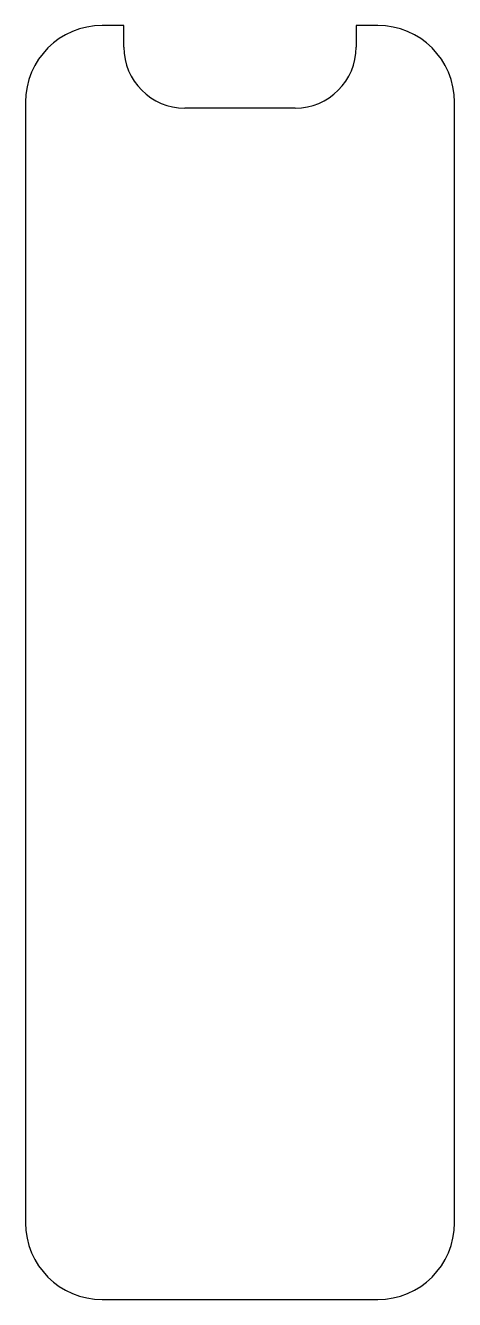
# Model space of a CAD drawing. Header units: millimetres. Extents: x 4 to 50, y 4 to 142.
import ezdxf

# ---------------------------------------------------------------- set-up
doc = ezdxf.new("R2010")
doc.units = ezdxf.units.MM

msp = doc.modelspace()

# ---------------------------------------------------------------- linework, layer by layer
at = {"layer": 'CUT'}
for p, q in [((14.35, 142.35), (12, 142.35)), ((14.35, 140), (14.35, 142.35)), ((42, 142.35), (39.65, 142.35)), ((39.65, 142.35), (39.65, 140)), ((3.65, 134), (3.65, 12)), ((33, 133.35), (21, 133.35)), ((50.35, 12), (50.35, 134)), ((12, 3.65), (42, 3.65))]:
    msp.add_line(p, q, dxfattribs=at)
for centre, radius, start, end in [((12, 134), 8.35, 90, 180), ((42, 134), 8.35, 0, 90), ((21, 140), 6.65, 180, 270), ((33, 140), 6.65, 270, 360), ((12, 12), 8.35, 180, 270), ((42, 12), 8.35, 270, 360)]:
    msp.add_arc(centre, radius, start, end, dxfattribs=at)

doc.saveas('drawing.dxf')
